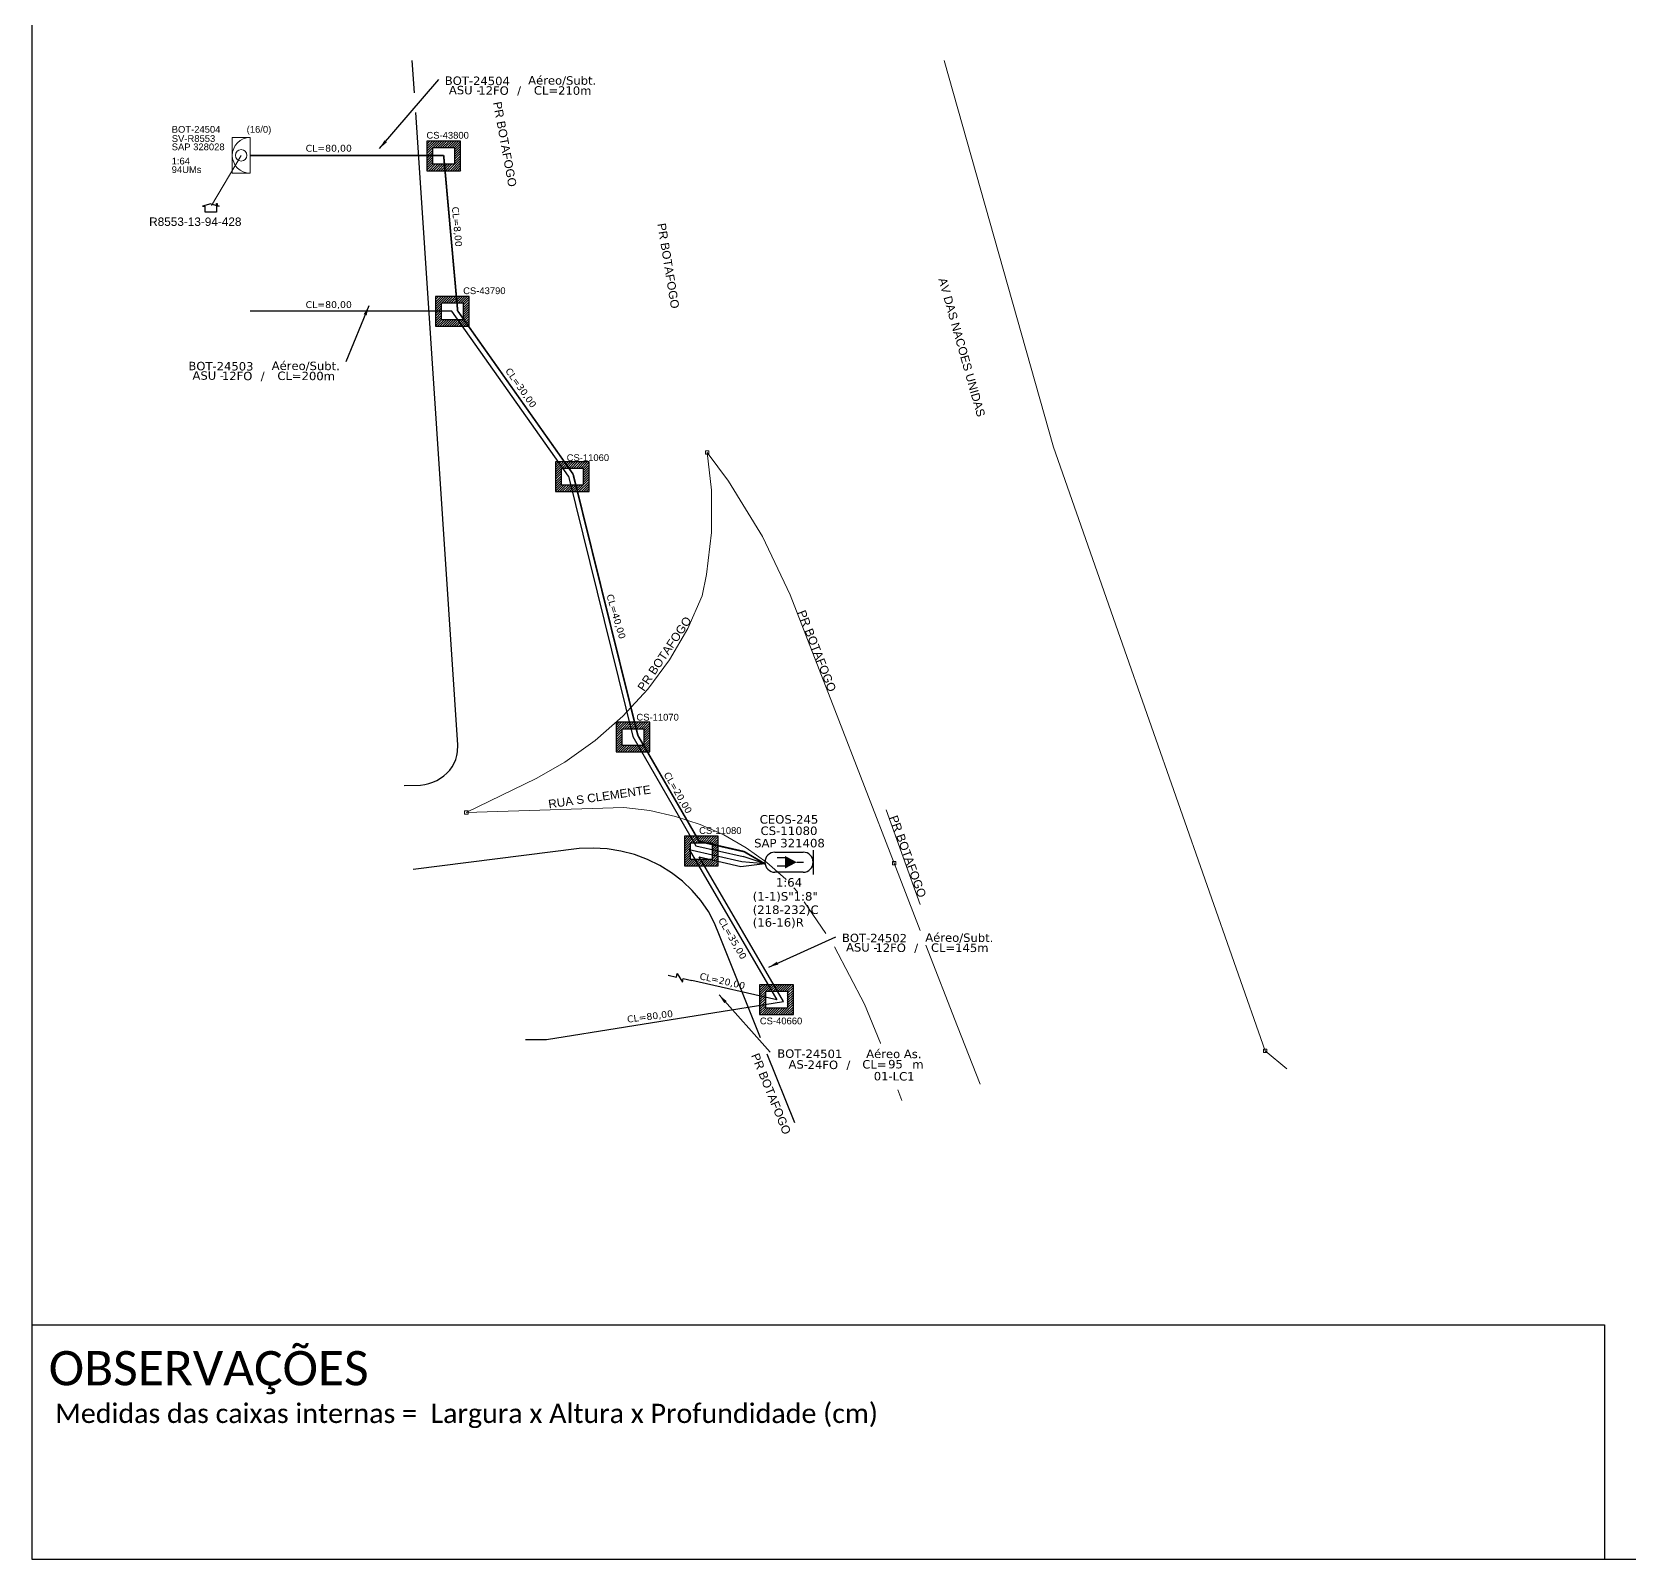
# Model space of a CAD drawing. Extents: x -89 to 749, y 705 to 1299.
# Drawn here: x -89.3 to 242.8, y 705 to 1022.7 of the extents above; entities that cross this region are included whole.
import ezdxf
from ezdxf.enums import TextEntityAlignment as Align

# ---------------------------------------------------------------- set-up
doc = ezdxf.new("R2010")
doc.units = 0
for name, color, linetype in [('10.1-Caixas Subterrâneas', 5, 'Continuous'), ('20.4-CEOS', 1, 'Continuous'), ('CAP a instalar', 1, 'Continuous'), ('celulas gpon', 7, 'Continuous'), ('label_cabos', 7, 'Continuous'), ('Legenda', 1, 'Continuous'), ('QUADRA', 7, 'Continuous'), ('Subida Lateral', 5, 'Continuous'), ('surveys', 7, 'Continuous'), ('surveys legendas', 7, 'Continuous')]:
    doc.layers.add(name, color=color, linetype=linetype)
for name, color, linetype, lineweight in [("20.0-LEGENDA DOS CDO'S", 1, 'Continuous', 0), ('20.1-CDO_INTERIOR', 1, 'Continuous', 0), ('Segmento Logradouro Texto', 7, 'Continuous', 0)]:
    doc.layers.add(name, color=color, linetype=linetype, lineweight=lineweight)
doc.layers.add('DROP DE CLIENTE', color=140, linetype='Continuous', plot=False)
doc.layers.add('EXTRA', color=50, linetype='Continuous', plot=False)
doc.styles.add('ARIAL', font='arial.ttf')
doc.styles.add('DIGICADE', font='')
doc.styles.add('siredit', font='verdana.ttf')
doc.styles.get("Standard").update_dxf_attribs({"font": 'arial.ttf'})
doc.styles.add('WMF-Calibri0', font='calibri.ttf')
doc.styles.get('DIGICADE').set_extended_font_data('Arial')
doc.linetypes.add('FENCELINE1', pattern='A,0.25,-0.1,[133,ltypeshp.shx,S=0.1,R=0,X=-0.1,Y=0],-0.1,1', length=1.45)
doc.dimstyles.new('CC', dxfattribs={"dimtxt": 1, "dimasz": 2, "dimexe": 0.18, "dimexo": 0.0625, "dimgap": 0.09, "dimtad": 0, "dimdec": 0, "dimrnd": 1, "dimzin": 0, "dimdsep": 46, "dimtxsty": 'siredit', "dimblk": 'NONE', "dimcen": 0, "dimse1": 1, "dimse2": 1, "dimsd1": 1, "dimsd2": 1, "dimclrt": 7, "dimadec": 0, "dimazin": 0, "dimtfac": 1, "dimtdec": 0, "dimtofl": 0, "dimtmove": 0, "dimatfit": 3, "dimfxl": 1, "dimtolj": 1, "dimtzin": 0, "dimarcsym": 0})

# ---------------------------------------------------------------- blocks, each defined once
blk = doc.blocks.new('SURVEY_SURVEY')
for p, q in [((0, 0.0000152), (-0.0000151, 0.0000108)), ((-0.0000151, 0.0000108), (-0.0000104, 0.0000108)), ((-0.0000103, 0), (-0.0000103, 0.0000108)), ((0.0000103, 0), (-0.0000103, 0)), ((0, 0.0000152), (0.0000151, 0.0000108)), ((0.0000101, 0.0000159), (0.0000117, 0.0000159)), ((0.0000101, 0.0000123), (0.0000101, 0.0000159)), ((0.0000151, 0.0000108), (0.0000103, 0.0000108)), ((0.0000103, 0.0000108), (0.0000103, 0)), ((0.0000117, 0.0000159), (0.0000117, 0.0000119))]:
    blk.add_line(p, q)
blk = doc.blocks.new('*X75')
at = {"color": 0, "linetype": 'Continuous'}
for p, q in [((-1.25, 0.34099), (-0.49099, 1.1)), ((-1.25, 0.517767), (-0.667767, 1.1)), ((-1.25, 0.694544), (-0.844544, 1.1)), ((-1.25, 0.87132), (-1.02132, 1.1)), ((-1.25, 1.048097), (-1.198097, 1.1)), ((-1.25, 0.164214), (-0.8035, 0.610714)), ((-1.25, -0.012563), (-0.8035, 0.433937)), ((-1.25, -0.18934), (-0.8035, 0.25716)), ((-1.25, -0.366117), (-0.8035, 0.080383)), ((-0.789214, 0.625), (-0.314214, 1.1)), ((-0.612437, 0.625), (-0.137437, 1.1)), ((-0.43566, 0.625), (0.03934, 1.1)), ((-0.258883, 0.625), (0.216117, 1.1)), ((-0.082107, 0.625), (0.392893, 1.1)), ((0.09467, 0.625), (0.56967, 1.1)), ((0.271447, 0.625), (0.746447, 1.1)), ((0.448223, 0.625), (0.923223, 1.1)), ((0.625, 0.625), (1.1, 1.1)), ((0.801777, 0.625), (1.25, 1.073223)), ((0.8035, 0.449947), (1.25, 0.896447)), ((0.8035, 0.27317), (1.25, 0.71967)), ((0.8035, 0.096393), (1.25, 0.542893)), ((0.8035, -0.080383), (1.25, 0.366117)), ((0.8035, -0.25716), (1.25, 0.18934)), ((0.8035, -0.433937), (1.25, 0.012563)), ((-1.25, -0.542893), (-0.8035, -0.096393)), ((-1.25, -0.71967), (-0.8035, -0.27317)), ((-1.25, -0.896447), (-0.8035, -0.449947)), ((-1.25, -1.073223), (-0.801777, -0.625)), ((-1.1, -1.1), (-0.625, -0.625)), ((-0.923223, -1.1), (-0.448223, -0.625)), ((-0.746447, -1.1), (-0.271447, -0.625)), ((-0.56967, -1.1), (-0.09467, -0.625)), ((-0.392893, -1.1), (0.082107, -0.625)), ((-0.216117, -1.1), (0.258883, -0.625)), ((-0.03934, -1.1), (0.43566, -0.625)), ((0.137437, -1.1), (0.612437, -0.625)), ((0.314214, -1.1), (0.789214, -0.625)), ((0.49099, -1.1), (1.25, -0.34099)), ((0.667767, -1.1), (1.25, -0.517767)), ((0.8035, -0.610714), (1.25, -0.164214)), ((0.844544, -1.1), (1.25, -0.694544)), ((1.02132, -1.1), (1.25, -0.87132)), ((1.198097, -1.1), (1.25, -1.048097))]:
    blk.add_line(p, q, dxfattribs=at)
blk = doc.blocks.new('MANHOLE_MQ')
at = {"color": 0, "linetype": 'Continuous'}
for p, q in [((0.00000623, 0.00000569), (-0.00000627, 0.00000569)), ((-0.00000627, 0.00000569), (-0.00000627, -0.00000531)), ((-0.00000404, 0.00000331), (0.00000399, 0.00000331)), ((-0.00000404, -0.00000294), (-0.00000404, 0.00000331)), ((0.00000399, 0.00000331), (0.00000399, -0.00000294)), ((0.00000623, -0.00000531), (0.00000623, 0.00000569)), ((-0.00000627, -0.00000531), (0.00000623, -0.00000531)), ((0.00000399, -0.00000294), (-0.00000404, -0.00000294)), ((0.00000399, -0.00000294), (0.00000399, -0.00000294))]:
    blk.add_line(p, q, dxfattribs=at)
at = {"color": 0, "linetype": 'Continuous', "xscale": 5e-06, "yscale": 5e-06, "zscale": 1e-05}
blk.add_blockref('*X75', (-0.00000002, 0.00000019), dxfattribs=at)
blk = doc.blocks.new('*U119')
at = {"layer": '20.4-CEOS', "color": 7, "style": 'siredit'}
for tag, p in [('FIBRAS_SPLITTER', (0, 0)), ('FIBRAS_TOP_C', (0, -4.13)), ('RESERVA_FINAIS', (0, -5.46))]:
    blk.add_attdef(tag, p, '', height=1.01, dxfattribs=at)
for tag, p, flags in [('ID_ATIVIDADE', (0, -6.77), 3), ('FATOR', (0, -8.09), 1), ('QTDE', (0, -9.4), 1), ('FID', (0, -10.71), 1)]:
    blk.add_attdef(tag, p, '', height=1.01, dxfattribs=dict(at, flags=flags))
blk = doc.blocks.new('LEGENDA DOS CABOS')
at = {"layer": 'EXTRA', "color": 0, "style": 'siredit'}
for tag, p in [('ID', (4.6, 0.97)), ('XX', (9.03, 0.97))]:
    blk.add_attdef(tag, text='', height=0.48, rotation=359.69, dxfattribs=at).set_placement(p, align=Align.MIDDLE_CENTER)
at = {"layer": 'Legenda', "color": 0, "style": 'siredit'}
for tag, p in [('TIPO_CABO', (1.31, 0)), ('CABO', (4.69, -0.05)), ('/', (6.81, -0.05)), ('METROS', (10.03, -0.05))]:
    blk.add_attdef(tag, text='', height=0.8, rotation=359.69, dxfattribs=at).set_placement(p, align=Align.MIDDLE_CENTER)
blk = doc.blocks.new('_None')
blk = doc.blocks.new('Inst CB AS CFOA-SM-AS-80-TS-24')
at = {"layer": 'label_cabos', "color": 0, "style": 'siredit'}
for tag, flags, p in [('ID_ATIVIDADE', 3, (1.31, 2.67)), ('FATOR', 1, (11.56, 2.55))]:
    blk.add_attdef(tag, text='', height=1, rotation=359.69, dxfattribs=dict(at, flags=flags)).set_placement(p, align=Align.MIDDLE_CENTER)
for tag, p in [('TIPO_CABO', (1.76, 0)), ('DESTINO_CABO', (3.13, 1.26)), ('CABO', (4.69, -0.05)), ('/', (7.71, -0.05)), ('LANCE', (10.81, 0)), ('TIPO_CABO', (13.11, 1.24)), ('UND', (15.96, 0)), ('FID', (13.15, -1.41))]:
    blk.add_attdef(tag, text='', height=1, rotation=359.69, dxfattribs=at).set_placement(p, align=Align.MIDDLE_CENTER)
blk.add_attdef('QTDE', (12.43, -0.47), '', height=1, rotation=359.69, dxfattribs=at)

msp = doc.modelspace()

# ---------------------------------------------------------------- linework, layer by layer
msp.add_lwpolyline([(-89.32, 705.02), (749.25, 705.02), (749.25, 1299.02), (-89.32, 1299.02), (-89.32, 705.02)])
at = {"color": 7}
for points in [[(-89.24, 753.78), (237.71, 753.78)], [(237.71, 753.78), (237.71, 705.02)]]:
    msp.add_lwpolyline(points, dxfattribs=at)
at = {"layer": '20.1-CDO_INTERIOR', "color": 1, "lineweight": 18}
msp.add_lwpolyline([(-47.67, 993.33), (-47.67, 1000.78), (-43.95, 1000.78), (-43.94, 993.33)], close=True, dxfattribs=at)
msp.add_circle((-45.81, 997.06), 1.19, dxfattribs=at)
msp.add_arc((-43.94, 997.06), 3.72, 90.0276, 270.0276, dxfattribs=at)
at = {"layer": '20.4-CEOS', "color": 5}
for p, q in [((65.19, 852.09), (71.04, 852.09)), ((71.04, 847.91), (65.19, 847.91))]:
    msp.add_line(p, q, dxfattribs=at)
for points in [[(67.42, 850.91), (65.64, 850.91)], [(73.13, 852.52), (73.13, 847.48)], [(67.42, 849.17), (65.64, 849.17)], [(69.73, 850), (71.14, 850)]]:
    msp.add_lwpolyline(points, dxfattribs=at)
msp.add_lwpolyline([(69.73, 850, 0, 2.58, 0), (67.31, 850, 2.58, 2.58, 0)], format="xyseb", dxfattribs=at)
for centre, start, end in [((65.19, 850), 90, 270), ((71.04, 850), 270, 90)]:
    msp.add_arc(centre, 2.09, start, end, dxfattribs=at)
at = {"layer": 'CAP a instalar', "color": 1, "ltscale": 5, "const_width": 0.351}
for points in [[(-3.7, 997.06), (-43.94, 997.04)], [(-0.79, 964.71), (-3.7, 997.06)], [(23.22, 930.73), (-0.79, 964.71)], [(23.22, 930.73), (36.68, 876.39)], [(49.46, 854.3), (36.68, 876.39)], [(49.46, 854.32), (58.79, 852.2)]]:
    msp.add_lwpolyline(points, dxfattribs=at)
at = {"layer": 'CAP a instalar', "color": 251, "ltscale": 5}
for points in [[(22.24, 930.29), (-2.01, 964.61), (-43.94, 964.61)], [(22.24, 930.29), (35.66, 876.13)], [(35.66, 876.13), (48.77, 853.39), (58.56, 851.17)], [(13.3, 813.12), (17.68, 813.12), (66.96, 821.03), (49.44, 851.09)], [(49.44, 851.09), (58.09, 849.12)], [(63.13, 849.66), (58.56, 851.17)]]:
    msp.add_lwpolyline(points, dxfattribs=at)
at = {"layer": 'CAP a instalar', "color": 7, "ltscale": 5}
for points in [[(47.33, 852.65), (65.55, 821.37), (47.91, 825.36)], [(47.33, 852.65), (58.32, 850.15)]]:
    msp.add_lwpolyline(points, dxfattribs=at)
at = {"layer": 'CAP a instalar', "color": 1, "linetype": 'FENCELINE1', "ltscale": 5, "const_width": 0.351}
msp.add_lwpolyline([(63.13, 849.66), (58.79, 852.2)], dxfattribs=at)
at = {"layer": 'CAP a instalar', "color": 251, "linetype": 'FENCELINE1', "ltscale": 5}
msp.add_lwpolyline([(58.09, 849.12), (63.11, 849.74)], dxfattribs=at)
at = {"layer": 'CAP a instalar', "color": 7, "linetype": 'FENCELINE1', "ltscale": 5}
msp.add_lwpolyline([(58.32, 850.15), (63.11, 849.74)], dxfattribs=at)
at = {"layer": 'DROP DE CLIENTE', "color": 4, "lineweight": 0}
msp.add_lwpolyline([(-51.96, 986.6), (-45.81, 997.06)], dxfattribs=at)
at = {"layer": 'QUADRA', "color": 86}
for points in [[(-9.78, 1010.1), (-10.22, 1016.8)], [(-11.94, 865.93), (-8.52, 866.06), (-7.63, 866.18), (-6.78, 866.38), (-5.93, 866.66), (-5.13, 867.03), (-4.37, 867.47), (-3.67, 867.98), (-3.03, 868.56), (-2.44, 869.18), (-1.95, 869.87), (-1.54, 870.6), (-1.19, 871.37), (-0.94, 872.18), (-0.8, 872.99), (-0.75, 874.43), (-9.5, 1005.97)], [(62.21, 813.44), (53.63, 834.77), (52.62, 837.31), (51.34, 839.73), (49.77, 842.02), (47.97, 844.14), (45.94, 846.08), (43.7, 847.81), (41.27, 849.31), (38.69, 850.57), (35.97, 851.58), (33.16, 852.31), (30.28, 852.77), (27.38, 852.95), (24.46, 852.84), (-10.03, 848.52)], [(69.33, 795.75), (63.57, 810.07)]]:
    msp.add_lwpolyline(points, dxfattribs=at)
at = {"layer": 'Segmento Logradouro Texto', "color": 86}
for points in [[(167.12, 810.79), (136.99, 896.72), (123.09, 936.34), (100.38, 1016.8)], [(167.12, 810.79), (136.99, 896.72), (123.09, 936.34), (100.38, 1016.8)], [(51.09, 935.26), (51.97, 927.4), (51.96, 918.6), (50.97, 909.85), (50.07, 905.41), (47.04, 898.59), (43.24, 892.1), (38.74, 886.02), (33.59, 880.41), (27.83, 875.32), (21.52, 870.82), (15.51, 867.4), (1, 860.37)], [(89.97, 849.81), (77.61, 881.71), (68.34, 905.65), (62.59, 917.77), (55.51, 929.26), (51.09, 935.26)], [(67.55, 846.37), (67.47, 846.45), (63.53, 849.93), (59.2, 853.02), (54.55, 855.67), (49.63, 857.85), (44.48, 859.54), (39.18, 860.73), (33.77, 861.4), (1, 860.37)], [(88.3, 860.87), (95.41, 841.17)], [(89.97, 849.81), (95.39, 835.82)], [(69.9, 843.82), (69.13, 844.65)], [(71.29, 841.76), (75.74, 835.16)], [(77.59, 832.41), (83.8, 820.46), (87.12, 812.36), (87.15, 812.29)], [(96.57, 832.76), (103.15, 815.79), (107.87, 803.85)], [(167.12, 810.79), (171.63, 807.02)], [(167.12, 810.79), (171.63, 807.02)], [(90.74, 802.67), (91.57, 800.42)]]:
    msp.add_lwpolyline(points, dxfattribs=at)
for points in [[(50.74, 934.91), (50.74, 935.61), (51.44, 935.61), (51.44, 934.91)], [(50.74, 934.91), (50.74, 935.61), (51.44, 935.61), (51.44, 934.91)], [(50.74, 934.91), (50.74, 935.61), (51.44, 935.61), (51.44, 934.91)], [(0.65, 860.02), (0.65, 860.72), (1.36, 860.72), (1.36, 860.02)], [(0.65, 860.02), (0.65, 860.72), (1.36, 860.72), (1.36, 860.02)], [(0.65, 860.02), (0.65, 860.72), (1.36, 860.72), (1.36, 860.02)], [(89.62, 849.46), (89.62, 850.16), (90.32, 850.16), (90.32, 849.46)], [(89.62, 849.46), (89.62, 850.16), (90.32, 850.16), (90.32, 849.46)], [(89.62, 849.46), (89.62, 850.16), (90.32, 850.16), (90.32, 849.46)], [(166.77, 810.44), (166.77, 811.14), (167.47, 811.14), (167.47, 810.44)], [(166.77, 810.44), (166.77, 811.14), (167.47, 811.14), (167.47, 810.44)], [(166.77, 810.44), (166.77, 811.14), (167.47, 811.14), (167.47, 810.44)], [(166.77, 810.44), (166.77, 811.14), (167.47, 811.14), (167.47, 810.44)]]:
    msp.add_lwpolyline(points, close=True, dxfattribs=at)
at = {"layer": 'Subida Lateral', "color": 5}
msp.add_lwpolyline([(42.95, 826.48), (44.69, 826.1), (44.87, 826.83), (45.95, 825.08), (46.13, 825.78), (47.91, 825.36)], dxfattribs=at)

# ---------------------------------------------------------------- block references
at = {"layer": '10.1-Caixas Subterrâneas', "color": 30, "xscale": 560483.7021564313, "yscale": 560483.7021564313, "zscale": 560483.7021564313}
for p, rotation in [((-3.7, 997.06), 180.0000000000629), ((-1.89, 964.71), 180.0000000000629), ((23.05, 930.3), 180.0000000000629), ((35.66, 876.13), 180.000000000063), ((49.85, 852.42), 180.000000000063), ((65.5, 821.5), 180.0000000000631)]:
    msp.add_blockref('MANHOLE_MQ', p, dxfattribs=dict(at, rotation=rotation))
at = {"layer": '20.4-CEOS', "color": 5, "lineweight": 0}
ref = msp.add_blockref('*U119', (60.56, 842.02), dxfattribs=dict(at, xscale=1.752675157617523, yscale=1.752675157617523, zscale=1.752675157617523))
ref.add_attrib('FIBRAS_SPLITTER', '(1-1)S"1:8"', (60.56, 842.02), dxfattribs={"color": 5, "height": 1.7696, "style": 'siredit'})
ref.add_attrib('FIBRAS_TOP_C', '(218-232)C', (60.56, 839.23), dxfattribs={"color": 5, "height": 1.77, "style": 'siredit'})
ref.add_attrib('RESERVA_FINAIS', '(16-16)R', (60.56, 836.59), dxfattribs={"color": 5, "height": 1.77, "style": 'siredit'})
at = {"layer": 'label_cabos', "color": 0, "lineweight": 0}
ref = msp.add_blockref('LEGENDA DOS CABOS', (-4.13, 1009.72), dxfattribs=dict(at, xscale=1.752675157617523, yscale=1.752675157617523, zscale=1.752675157617523))
ref.add_attrib('ID', 'BOT-24504', dxfattribs={"color": 0, "height": 1.753, "rotation": 359.69, "style": 'siredit'}).set_placement((3.3, 1012.57), align=Align.MIDDLE_CENTER)
ref.add_attrib('CABO', '12FO', dxfattribs={"color": 0, "height": 1.753, "rotation": 359.69, "style": 'siredit'}).set_placement((6.67, 1010.55), align=Align.MIDDLE_CENTER)
ref.add_attrib('METROS', 'CL=210m', dxfattribs={"color": 0, "height": 1.753, "rotation": 359.69, "style": 'siredit'}).set_placement((21.04, 1010.55), align=Align.MIDDLE_CENTER)
ref.add_attrib('XX', 'Aéreo/Subt.', dxfattribs={"color": 0, "height": 1.7527, "rotation": 359.69, "style": 'siredit'}).set_placement((20.95, 1012.65), align=Align.MIDDLE_CENTER)
ref.add_attrib('/', '/', dxfattribs={"color": 0, "height": 1.75, "rotation": 359.69, "style": 'siredit'}).set_placement((11.98, 1010.55), align=Align.MIDDLE_CENTER)
ref.add_attrib('TIPO_CABO', 'ASU -', dxfattribs={"color": 0, "height": 1.753, "rotation": 359.69, "style": 'siredit'}).set_placement((0.67, 1010.63), align=Align.MIDDLE_CENTER)
ref = msp.add_blockref('LEGENDA DOS CABOS', (-57.45, 950.34), dxfattribs=dict(at, xscale=1.752675157617523, yscale=1.752675157617523, zscale=1.752675157617523))
ref.add_attrib('ID', 'BOT-24503', dxfattribs={"color": 0, "height": 1.753, "rotation": 359.69, "style": 'siredit'}).set_placement((-50.02, 953.2), align=Align.MIDDLE_CENTER)
ref.add_attrib('CABO', '12FO', dxfattribs={"color": 0, "height": 1.753, "rotation": 359.69, "style": 'siredit'}).set_placement((-46.65, 951.17), align=Align.MIDDLE_CENTER)
ref.add_attrib('METROS', 'CL=200m', dxfattribs={"color": 0, "height": 1.753, "rotation": 359.69, "style": 'siredit'}).set_placement((-32.29, 951.17), align=Align.MIDDLE_CENTER)
ref.add_attrib('XX', 'Aéreo/Subt.', dxfattribs={"color": 0, "height": 1.7527, "rotation": 359.69, "style": 'siredit'}).set_placement((-32.38, 953.27), align=Align.MIDDLE_CENTER)
ref.add_attrib('/', '/', dxfattribs={"color": 0, "height": 1.75, "rotation": 359.69, "style": 'siredit'}).set_placement((-41.34, 951.17), align=Align.MIDDLE_CENTER)
ref.add_attrib('TIPO_CABO', 'ASU -', dxfattribs={"color": 0, "height": 1.753, "rotation": 359.69, "style": 'siredit'}).set_placement((-52.65, 951.25), align=Align.MIDDLE_CENTER)
ref = msp.add_blockref('LEGENDA DOS CABOS', (78.45, 831.38), dxfattribs=dict(at, xscale=1.752675157617523, yscale=1.752675157617523, zscale=1.752675157617523))
ref.add_attrib('ID', 'BOT-24502', dxfattribs={"color": 0, "height": 1.753, "rotation": 359.69, "style": 'siredit'}).set_placement((85.88, 834.23), align=Align.MIDDLE_CENTER)
ref.add_attrib('CABO', '12FO', dxfattribs={"color": 0, "height": 1.753, "rotation": 359.69, "style": 'siredit'}).set_placement((89.25, 832.21), align=Align.MIDDLE_CENTER)
ref.add_attrib('METROS', 'CL=145m', dxfattribs={"color": 0, "height": 1.753, "rotation": 359.69, "style": 'siredit'}).set_placement((103.62, 832.21), align=Align.MIDDLE_CENTER)
ref.add_attrib('XX', 'Aéreo/Subt.', dxfattribs={"color": 0, "height": 1.7527, "rotation": 359.69, "style": 'siredit'}).set_placement((103.53, 834.31), align=Align.MIDDLE_CENTER)
ref.add_attrib('/', '/', dxfattribs={"color": 0, "height": 1.75, "rotation": 359.69, "style": 'siredit'}).set_placement((94.56, 832.21), align=Align.MIDDLE_CENTER)
ref.add_attrib('TIPO_CABO', 'ASU -', dxfattribs={"color": 0, "height": 1.753, "rotation": 359.69, "style": 'siredit'}).set_placement((83.25, 832.29), align=Align.MIDDLE_CENTER)
at = {"layer": 'label_cabos'}
ref = msp.add_blockref('Inst CB AS CFOA-SM-AS-80-TS-24', (66.94, 807.95), dxfattribs=dict(at, xscale=1.752675157617523, yscale=1.752675157617523, zscale=1.752675157617523))
ref.add_attrib('DESTINO_CABO', 'BOT-24501', dxfattribs={"color": 0, "height": 1.753, "rotation": 359.69, "style": 'siredit'}).set_placement((72.43, 810.16), align=Align.MIDDLE_CENTER)
ref.add_attrib('TIPO_CABO', 'Aéreo As.', dxfattribs={"color": 0, "height": 1.753, "rotation": 359.69, "style": 'siredit'}).set_placement((89.91, 810.13), align=Align.MIDDLE_CENTER)
ref.add_attrib('CABO', '24FO', dxfattribs={"color": 0, "height": 1.753, "rotation": 359.69, "style": 'siredit'}).set_placement((75.15, 807.86), align=Align.MIDDLE_CENTER)
ref.add_attrib('/', '/', dxfattribs={"color": 0, "height": 1.75, "rotation": 359.69, "style": 'siredit'}).set_placement((80.46, 807.86), align=Align.MIDDLE_CENTER)
ref.add_attrib('TIPO_CABO', 'AS-', dxfattribs={"color": 0, "height": 1.753, "rotation": 359.69, "style": 'siredit'}).set_placement((70.03, 807.94), align=Align.MIDDLE_CENTER)
ref.add_attrib('FID', '01-LC1', dxfattribs={"color": 0, "height": 1.753, "rotation": 359.69, "style": 'siredit'}).set_placement((89.98, 805.47), align=Align.MIDDLE_CENTER)
ref.add_attrib('LANCE', 'CL=', dxfattribs={"color": 0, "height": 1.753, "rotation": 359.69, "style": 'siredit'}).set_placement((85.88, 807.95), align=Align.MIDDLE_CENTER)
ref.add_attrib('QTDE', '95', (88.72, 807.12), dxfattribs={"color": 0, "height": 1.753, "rotation": 359.69, "style": 'siredit'})
ref.add_attrib('UND', 'm', dxfattribs={"color": 0, "height": 1.75, "rotation": 359.69, "style": 'siredit'}).set_placement((94.92, 807.95), align=Align.MIDDLE_CENTER)
at = {"layer": 'surveys', "color": 255, "xscale": 113371.1986298462, "yscale": 113371.1986298462, "zscale": 113371.1986298462}
msp.add_blockref('SURVEY_SURVEY', (-52.11, 985.26), dxfattribs=at)

# ---------------------------------------------------------------- texts
at = {"color": 7, "style": 'WMF-Calibri0'}
msp.add_text('OBSERVAÇÕES', height=7.1308, dxfattribs=at).set_placement((-85.83, 741.17))
at = {"color": 7, "insert": (-84.48, 737.33), "char_height": 4, "width": 658.8434, "attachment_point": 1, "style": 'WMF-Calibri0'}
msp.add_mtext('Medidas das caixas internas =  Largura x Altura x Profundidade (cm)', dxfattribs=at)
at = {"layer": '10.1-Caixas Subterrâneas', "color": 30, "style": 'ARIAL'}
for s, p in [('CS-43800', (-7.28, 1000.54)), ('CS-43790', (0.35, 968.19)), ('CS-11060', (21.88, 933.47)), ('CS-11070', (36.38, 879.47)), ('CS-11080', (49.42, 855.89)), ('CS-40660', (62.05, 816.28))]:
    msp.add_text(s, height=1.402, dxfattribs=at).set_placement(p)
at = {"layer": "20.0-LEGENDA DOS CDO'S", "color": 1, "lineweight": 0, "style": 'ARIAL'}
for s, p in [('BOT-24504', (-60.25, 1001.77)), ('SV-R8553', (-60.24, 999.86)), ('SAP 328028', (-60.25, 998.13)), ('1:64', (-60.26, 995.17)), ('94UMs', (-60.26, 993.39))]:
    msp.add_text(s, height=1.402, rotation=359.9724, dxfattribs=at).set_placement(p)
msp.add_text('                 (16/0)', height=1.4021, rotation=359.9724, dxfattribs=at).set_placement((-46.73, 1001.77), align=Align.CENTER)
at = {"layer": '20.4-CEOS', "color": 5, "lineweight": 0, "style": 'siredit'}
for s, p in [('CEOS-245', (68.11, 859.8)), ('CS-11080', (68.11, 857.43)), ('SAP 321408', (68.21, 854.86)), ('1:64', (68.11, 846.69))]:
    msp.add_text(s, height=1.77, dxfattribs=at).set_placement(p, align=Align.TOP_CENTER)
at = {"layer": 'celulas gpon', "style": 'siredit'}
for s, rotation, p in [('CL=80,00', 0.0823, (-32.41, 997.83)), ('CL=8,00', 275.1594, (-1.99, 986.33)), ('CL=80,00', 0.0823, (-32.41, 965.29)), ('CL=30,00', 305.211, (9.03, 952.23)), ('CL=40,00', 286.4059, (30.14, 905.54)), ('CL=20,00', 300.1884, (41.99, 868.27)), ('CL=35,00', 300.1884, (53.34, 837.95)), ('CL=20,00', 347.4044, (49.42, 825.67)), ('CL=80,00', 7.3582, (34.52, 816.61))]:
    msp.add_text(s, height=1.415, rotation=rotation, dxfattribs=at).set_placement(p)
at = {"layer": 'Segmento Logradouro Texto', "color": 5, "linetype": 'Continuous', "char_height": 1.7527, "attachment_point": 1, "style": 'DIGICADE'}
for s, insert, width, rotation in [('\\fArial|b0|i0|c0|p34;\\W1.0000000000;\\T1.0000000000;\\o\\lPR BOTAFOGO', (8.29, 1008.37), 18.4485, 280.3297), ('\\fArial|b0|i0|c0|p34;\\W1.0000000000;\\T1.0000000000;\\o\\lPR BOTAFOGO', (8.29, 1008.37), 18.4485, 280.3297), ('\\fArial|b0|i0|c0|p34;\\W1.0000000000;\\T1.0000000000;\\o\\lPR BOTAFOGO', (42.46, 983.08), 18.4485, 279.1783), ('\\fArial|b0|i0|c0|p34;\\W1.0000000000;\\T1.0000000000;\\o\\lPR BOTAFOGO', (42.46, 983.08), 18.4485, 279.1783), ('\\fArial|b0|i0|c0|p34;\\W1.0000000000;\\T1.0000000000;\\o\\lAV DAS NACOES UNIDAS', (100.83, 971.78), 30.6168, 285.7642), ('\\fArial|b0|i0|c0|p34;\\W1.0000000000;\\T1.0000000000;\\o\\lAV DAS NACOES UNIDAS', (100.83, 971.78), 30.6168, 285.7642), ('\\fArial|b0|i0|c0|p34;\\W1.0000000000;\\T1.0000000000;\\o\\lPR BOTAFOGO', (36.48, 886.41), 18.4485, 56.1346), ('\\fArial|b0|i0|c0|p34;\\W1.0000000000;\\T1.0000000000;\\o\\lPR BOTAFOGO', (71.5, 902.65), 18.4485, 291.173), ('\\fArial|b0|i0|c0|p34;\\W1.0000000000;\\T1.0000000000;\\o\\lPR BOTAFOGO', (71.5, 902.65), 18.4485, 291.173), ('\\fArial|b0|i0|c0|p34;\\W1.0000000000;\\T1.0000000000;\\o\\lRUA S CLEMENTE', (17.95, 862.93), 21.9838, 8.2972), ('\\fArial|b0|i0|c0|p34;\\W1.0000000000;\\T1.0000000000;\\o\\lRUA S CLEMENTE', (17.95, 862.93), 21.9838, 8.2972), ('\\fArial|b0|i0|c0|p34;\\W1.0000000000;\\T1.0000000000;\\o\\lPR BOTAFOGO', (90.62, 859.95), 18.4485, 289.844), ('\\fArial|b0|i0|c0|p34;\\W1.0000000000;\\T1.0000000000;\\o\\lPR BOTAFOGO', (90.62, 859.95), 18.4485, 289.844), ('\\fArial|b0|i0|c0|p34;\\W1.0000000000;\\T1.0000000000;\\o\\lPR BOTAFOGO', (61.83, 810.47), 18.4485, 292.0652), ('\\fArial|b0|i0|c0|p34;\\W1.0000000000;\\T1.0000000000;\\o\\lPR BOTAFOGO', (61.83, 810.47), 18.4485, 292.0652)]:
    msp.add_mtext(s, dxfattribs=dict(at, insert=insert, width=width, rotation=rotation))
at = {"layer": 'surveys legendas'}
msp.add_text('R8553-13-94-428', height=1.7527, dxfattribs=at).set_placement((-64.94, 982.38))

# ---------------------------------------------------------------- leaders
at = {"layer": 'label_cabos'}
for points in [[(-17.07, 998.46), (-4.71, 1012.83)], [(-19.26, 965.73), (-24.07, 954.13)], [(63.91, 828.18), (77.87, 834.49)], [(53.57, 822.39), (64.22, 810.46)]]:
    msp.add_leader(points, dimstyle='CC', override={"dimgap": 0.09, "dimtad": 0}, dxfattribs=at)

doc.saveas('drawing.dxf')
